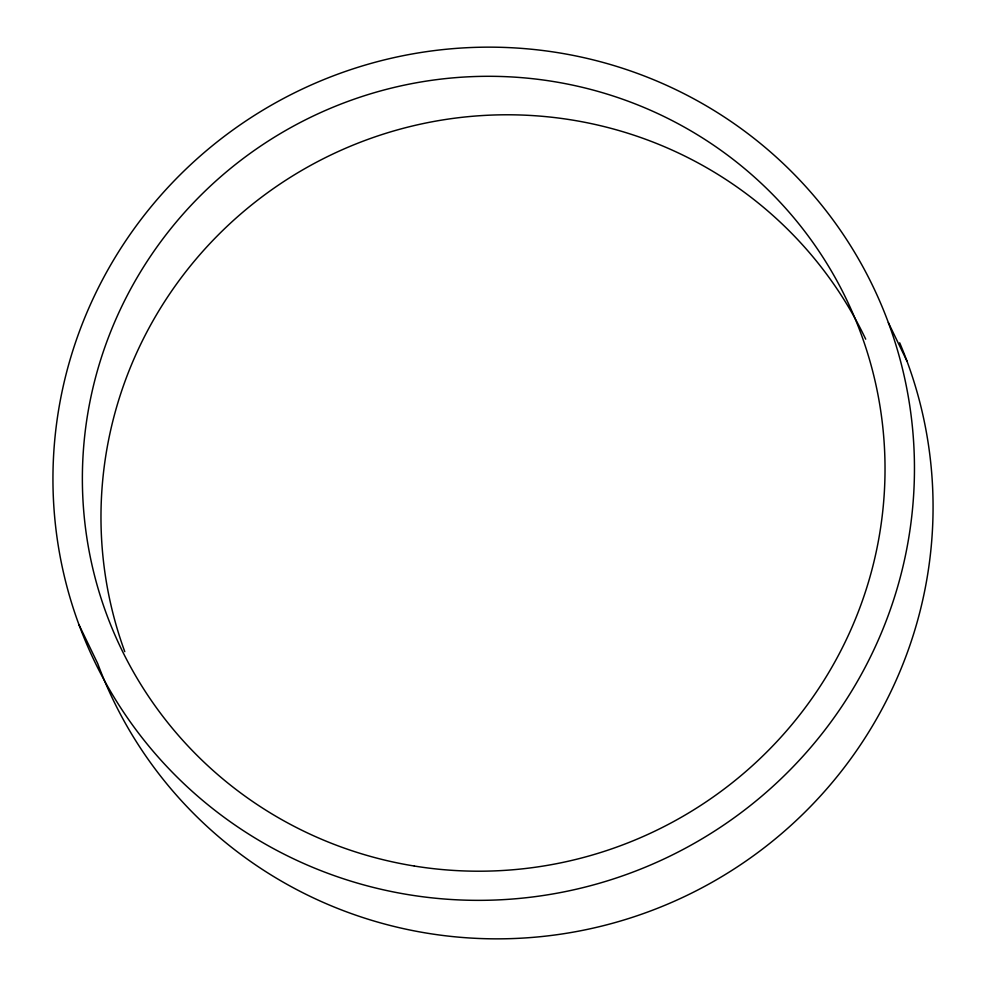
<?xml version="1.0" encoding="UTF-8"?>
<svg xmlns="http://www.w3.org/2000/svg" width="986" height="986" viewBox="0 0 986 986"><rect width="100%" height="100%" fill="white"/><g stroke="black" fill="none" stroke-linecap="round" stroke-linejoin="round"><path stroke-width="1.48" d="M888.349 322.595A432.016 425.323 -25.8 0 1 409.276 894.807A432.016 425.323 -25.8 0 1 153.471 203.856A432.016 425.323 -25.8 0 1 888.349 322.595L906.96 361.086M79.04 624.914L97.651 663.405A432.016 425.323 -25.8 0 0 659.326 907.564A432.016 425.323 -25.8 0 0 899.676 342.771M124.778 651.66A402.51 396.273 -25.8 0 1 348.896 146.852A402.51 396.273 -25.8 0 1 865.708 339.172M414.354 866.041A402.51 396.273 -25.8 0 0 860.704 332.923A402.51 396.273 -25.8 0 0 176.026 222.294A402.51 396.273 -25.8 0 0 414.354 866.041"/></g></svg>
